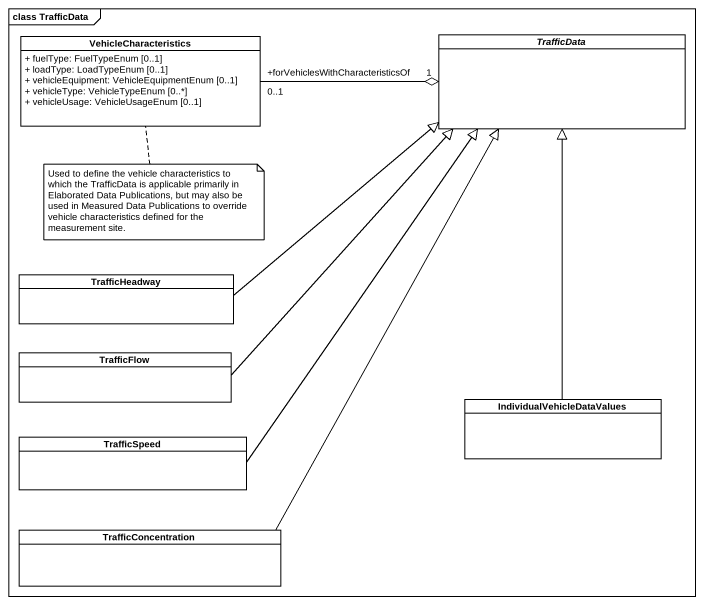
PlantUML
@startuml
mainframe class TrafficData
hide circle
hide empty members
skinparam classAttributeIconSize 0
abstract class TrafficData
class VehicleCharacteristics {
  + fuelType: FuelTypeEnum [0..1]
  + loadType: LoadTypeEnum [0..1]
  + vehicleEquipment: VehicleEquipmentEnum [0..1]
  + vehicleType: VehicleTypeEnum [0..*]
  + vehicleUsage: VehicleUsageEnum [0..1]
}
class TrafficHeadway
class TrafficFlow
class IndividualVehicleDataValues
class TrafficSpeed
class TrafficConcentration
VehicleCharacteristics "+forVehiclesWithCharacteristicsOf\n0..1" -right-o "1" TrafficData
TrafficHeadway -right-|> TrafficData
TrafficFlow -up-|> TrafficData
IndividualVehicleDataValues -up-|> TrafficData
TrafficSpeed -up-|> TrafficData
TrafficConcentration -up-|> TrafficData
note bottom of VehicleCharacteristics : Used to define the vehicle characteristics to which the TrafficData is applicable primarily in Elaborated Data Publications, but may also be used in Measured Data Publications to override vehicle characteristics defined for the measurement site.
@enduml
